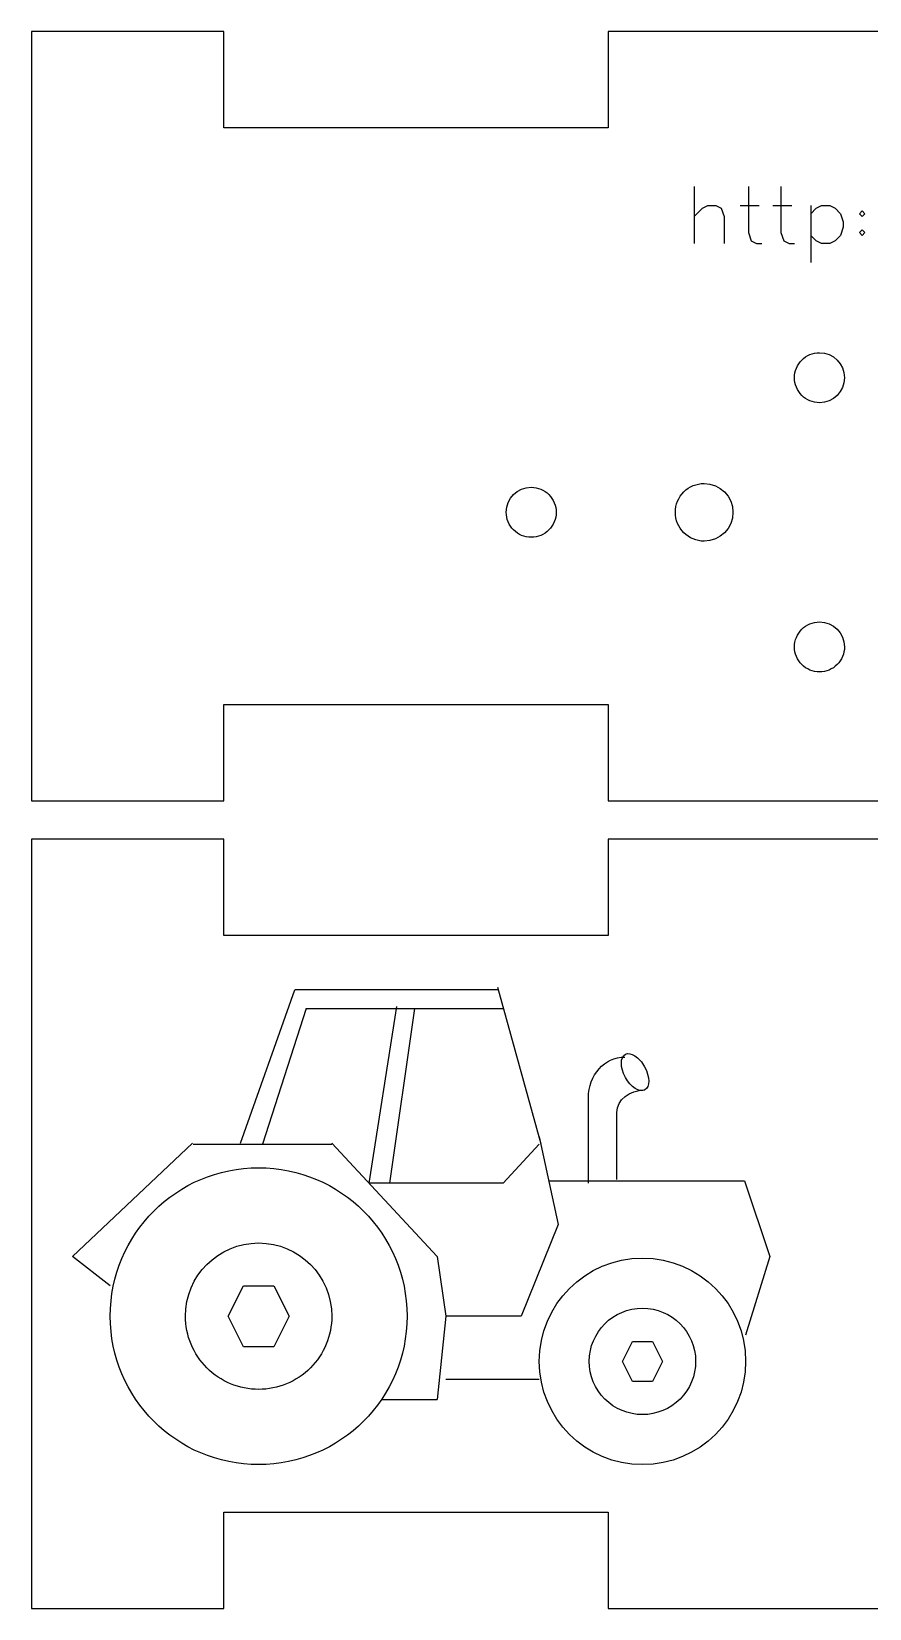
# Model space of a CAD drawing. Extents: x 87 to 257, y -442 to -192.
# Drawn here: x 87.3 to 130.9, y -274.2 to -192.2 of the extents above; entities that cross this region are included whole.
import ezdxf

# ---------------------------------------------------------------- set-up
doc = ezdxf.new("R2010")
doc.units = 0
doc.layers.add('Edges_-_Cut', color=7, linetype='CONTINUOUS')
doc.layers.add('Edges_-_Etch', color=7, linetype='CONTINUOUS')

msp = doc.modelspace()

# ---------------------------------------------------------------- linework, layer by layer
at = {"layer": 'Edges_-_Cut', "color": 7}
for p, q in [((87.309192, -192.19443), (87.309192, -197.194505)), ((87.309206, -192.19443), (87.309192, -192.19443)), ((97.309906, -192.19443), (87.309206, -192.19443)), ((97.309906, -197.194505), (97.309906, -192.19443)), ((137.309945, -192.19443), (117.309649, -192.19443)), ((117.309649, -192.19443), (117.309649, -197.194505)), ((87.309192, -197.194505), (87.309192, -227.194389)), ((117.309649, -197.194505), (97.309906, -197.194505)), ((128.309686, -208.894592), (128.309686, -208.894592)), ((113.309465, -215.894493), (113.309465, -215.894493)), ((122.309709, -215.694398), (122.309709, -215.694398)), ((128.309686, -222.894366), (128.309686, -222.894366)), ((87.309192, -227.194389), (87.309192, -232.194463)), ((97.309906, -232.194463), (97.309906, -227.194389)), ((97.309906, -227.194389), (117.309649, -227.194389)), ((117.309649, -227.194389), (117.309649, -232.194463)), ((87.309192, -232.194463), (87.309757, -232.194463)), ((87.309757, -232.194463), (97.309906, -232.194463)), ((117.309649, -232.194463), (137.309945, -232.194463)), ((87.30908, -234.194366), (87.30908, -239.19444)), ((87.309617, -234.194366), (87.30908, -234.194366)), ((97.309766, -234.194366), (87.309617, -234.194366)), ((97.309766, -239.19444), (97.309766, -234.194366)), ((137.309827, -234.194366), (117.309528, -234.194366)), ((117.309528, -234.194366), (117.309528, -239.19444)), ((87.30908, -239.19444), (87.30908, -269.194324)), ((117.309528, -239.19444), (97.309766, -239.19444)), ((87.30908, -269.194324), (87.30908, -269.194324)), ((87.30908, -269.194324), (87.30908, -274.194399)), ((97.309766, -274.194399), (97.309766, -269.194324)), ((97.309766, -269.194324), (117.309528, -269.194324)), ((117.309528, -269.194324), (117.309528, -274.194399)), ((87.30908, -274.194399), (97.309766, -274.194399)), ((117.309528, -274.194399), (137.309827, -274.194399))]:
    msp.add_line(p, q, dxfattribs=at)
for points in [[(127.390323, -209.275161), (127.634182, -209.031404), (127.964889, -208.894508), (128.309686, -208.894592)], [(128.309686, -208.894592), (129.027477, -208.894721), (129.609328, -209.476576), (129.609452, -210.194366)], [(127.00937, -210.194366), (127.00943, -209.849569), (127.146463, -209.518919), (127.390323, -209.275161)], [(127.390323, -211.113571), (127.146463, -210.869814), (127.00943, -210.539163), (127.00937, -210.194366)], [(129.609452, -210.194366), (129.609328, -210.912157), (129.027477, -211.494012), (128.309686, -211.494141)], [(128.309686, -211.494141), (127.964889, -211.494225), (127.634182, -211.357329), (127.390323, -211.113571)], [(112.009702, -217.194239), (112.009842, -216.476461), (112.591686, -215.894624), (113.309465, -215.894493)], [(113.309465, -215.894493), (113.654258, -215.894408), (113.984961, -216.0313), (114.22882, -216.275052)], [(114.22882, -216.275052), (114.472679, -216.518803), (114.609717, -216.849447), (114.609784, -217.194239)], [(120.8093, -217.194239), (120.809342, -216.796371), (120.967452, -216.414819), (121.248841, -216.133537)], [(121.248841, -216.133537), (121.530229, -215.852255), (121.911841, -215.694289), (122.309709, -215.694398)], [(122.309709, -215.694398), (123.138018, -215.694477), (123.809478, -216.36593), (123.809565, -217.194239)], [(112.390269, -218.113595), (112.146514, -217.869738), (112.009619, -217.539034), (112.009702, -217.194239)], [(114.609784, -217.194239), (114.609866, -217.53913), (114.472895, -217.869918), (114.22902, -218.113792)], [(121.248831, -218.25496), (120.967441, -217.973672), (120.809335, -217.592112), (120.8093, -217.194239)], [(123.809565, -217.194239), (123.809494, -218.022559), (123.138029, -218.69403), (122.309709, -218.694109)], [(113.309465, -218.49455), (112.964671, -218.494487), (112.634024, -218.357453), (112.390269, -218.113595)], [(114.22902, -218.113792), (113.985145, -218.357666), (113.654355, -218.494635), (113.309465, -218.49455)], [(122.309709, -218.694109), (121.911836, -218.694218), (121.53022, -218.536248), (121.248831, -218.25496)], [(127.390323, -223.274936), (127.634182, -223.031178), (127.964889, -222.894282), (128.309686, -222.894366)], [(128.309686, -222.894366), (129.027477, -222.894495), (129.609328, -223.47635), (129.609452, -224.194141)], [(127.00937, -224.194141), (127.00943, -223.849344), (127.146463, -223.518693), (127.390323, -223.274936)], [(127.390133, -225.113692), (127.146258, -224.869819), (127.009287, -224.539031), (127.00937, -224.194141)], [(129.609452, -224.194141), (129.609534, -224.538935), (129.472639, -224.86964), (129.228883, -225.113498)], [(128.309686, -225.494451), (127.964796, -225.494535), (127.634008, -225.357566), (127.390133, -225.113692)], [(129.228883, -225.113498), (128.985128, -225.357355), (128.654481, -225.494389), (128.309686, -225.494451)]]:
    msp.add_open_spline(points, degree=3, dxfattribs=at)
at = {"layer": 'Edges_-_Etch', "color": 7}
for p, q in [((121.792179, -200.255064), (121.792179, -203.21693)), ((124.613012, -200.255064), (124.613012, -202.652768)), ((126.30551, -200.255064), (126.30551, -202.652768)), ((121.792179, -201.806496), (122.215303, -201.383388)), ((122.215303, -201.383388), (122.497387, -201.242334)), ((122.497387, -201.242334), (122.920512, -201.242334)), ((122.920512, -201.242334), (123.202596, -201.383388)), ((123.202596, -201.383388), (123.343636, -201.806496)), ((124.189888, -201.242334), (125.177177, -201.242334)), ((125.882386, -201.242334), (126.869675, -201.242334)), ((127.856968, -201.242334), (127.856968, -204.204228)), ((127.856968, -201.66547), (128.139052, -201.383388)), ((128.139052, -201.383388), (128.421133, -201.242334)), ((128.421133, -201.242334), (128.844257, -201.242334)), ((128.844257, -201.242334), (129.126341, -201.383388)), ((129.126341, -201.383388), (129.408425, -201.66547)), ((129.408425, -201.66547), (129.549466, -202.088605)), ((130.536758, -201.524415), (130.395718, -201.66547)), ((130.395718, -201.66547), (130.536758, -201.806496)), ((130.677799, -201.66547), (130.536758, -201.524415)), ((130.536758, -201.806496), (130.677799, -201.66547)), ((123.343636, -201.806496), (123.343636, -203.21693)), ((129.549466, -202.370686), (129.408425, -202.793794)), ((129.549466, -202.088605), (129.549466, -202.370686)), ((130.536758, -202.511713), (130.395718, -202.652768)), ((130.677799, -202.652768), (130.536758, -202.511713)), ((124.613012, -202.652768), (124.754053, -203.075875)), ((124.754053, -203.075875), (125.036137, -203.21693)), ((125.036137, -203.21693), (125.318221, -203.21693)), ((126.30551, -202.652768), (126.446551, -203.075875)), ((126.446551, -203.075875), (126.728635, -203.21693)), ((126.728635, -203.21693), (127.010719, -203.21693)), ((128.139052, -203.075875), (127.856968, -202.793794)), ((128.421133, -203.21693), (128.139052, -203.075875)), ((128.844257, -203.21693), (128.421133, -203.21693)), ((129.126341, -203.075875), (128.844257, -203.21693)), ((129.408425, -202.793794), (129.126341, -203.075875)), ((130.395718, -202.652768), (130.536758, -202.793794)), ((130.536758, -202.793794), (130.677799, -202.652768)), ((113.831875, -250.044962), (111.572302, -241.897489)), ((98.186327, -249.994924), (101.017324, -242.017829)), ((111.572302, -242.017829), (101.017324, -242.017829)), ((101.600155, -243.001317), (99.326598, -250.044962)), ((101.600155, -243.001317), (111.878435, -243.001317)), ((106.294812, -242.885041), (104.867171, -252.074197)), ((107.238602, -243.001317), (105.943792, -252.074197)), ((119.212352, -246.032666), (119.212346, -246.032666)), ((116.289037, -252.074197), (116.289037, -247.626798)), ((117.766352, -251.893913), (117.766352, -248.397264)), ((89.433561, -255.889107), (95.678755, -249.994924)), ((95.719231, -250.044962), (102.933604, -250.044962)), ((108.414933, -255.889107), (102.933604, -249.994924)), ((113.728116, -250.044962), (111.846055, -252.074197)), ((113.728116, -249.671893), (114.714951, -254.230008)), ((111.846055, -252.074197), (104.867171, -252.074197)), ((114.221528, -251.95095), (124.401572, -251.95095)), ((124.401572, -251.95095), (125.727658, -255.889107)), ((114.714951, -254.230008), (112.787639, -258.99533)), ((91.405769, -257.4091), (89.433561, -255.889107)), ((108.414933, -255.889107), (108.862726, -258.994906)), ((125.727658, -255.889107), (124.468534, -259.977012)), ((97.540945, -258.994963), (98.333873, -257.4091)), ((98.333873, -257.4091), (99.9201, -257.4091)), ((99.9201, -257.4091), (100.713029, -258.994963)), ((98.333873, -260.581165), (97.540945, -258.994963)), ((100.713029, -258.994963), (99.9201, -260.581165)), ((102.933604, -258.994906), (102.933604, -258.994906)), ((106.84858, -258.994906), (106.84858, -258.994906)), ((108.862726, -258.994906), (108.414933, -263.321288)), ((112.787639, -258.99533), (108.862726, -258.99533)), ((99.9201, -260.581165), (98.333873, -260.581165)), ((118.060343, -261.346523), (118.579149, -260.308538)), ((118.579149, -260.308538), (119.617501, -260.308538)), ((119.617501, -260.308538), (120.136308, -261.346523)), ((118.579149, -262.384508), (118.060343, -261.346523)), ((120.136308, -261.346523), (119.617501, -262.384508)), ((121.866031, -261.346467), (121.866031, -261.346467)), ((124.468534, -261.346467), (124.468534, -261.346467)), ((108.862726, -262.269333), (113.728116, -262.269333)), ((119.617501, -262.384508), (118.579149, -262.384508)), ((105.523225, -263.321288), (108.414933, -263.321288))]:
    msp.add_line(p, q, dxfattribs=at)
for points in [[(116.289037, -247.626798), (116.289037, -246.462998), (117.132743, -245.521025), (118.175143, -245.521025)], [(118.2118, -246.577185), (117.933541, -246.065844), (117.931898, -245.529425), (118.208131, -245.378982)], [(118.208131, -245.378982), (118.340821, -245.306765), (118.521166, -245.335063), (118.709494, -245.457653)], [(118.709494, -245.457653), (118.897822, -245.580242), (119.078706, -245.787081), (119.212352, -246.032666)], [(119.216015, -247.230925), (118.93969, -247.38128), (118.490089, -247.088592), (118.2118, -246.577185)], [(119.212346, -246.032666), (119.490637, -246.544034), (119.49228, -247.080496), (119.216015, -247.230925)], [(117.766352, -248.397293), (117.766352, -247.752274), (118.413939, -247.23053), (119.213861, -247.23053)], [(91.405769, -258.994906), (91.405771, -254.730493), (94.862761, -251.273504), (99.127175, -251.273504)], [(99.127175, -251.273504), (103.391588, -251.273504), (106.848579, -254.730493), (106.84858, -258.994906)], [(95.320745, -258.994906), (95.320752, -256.892679), (97.024947, -255.188491), (99.127175, -255.188491)], [(99.127175, -255.188491), (101.229402, -255.188491), (102.933597, -256.892679), (102.933604, -258.994906)], [(113.728111, -261.346467), (113.728112, -258.380582), (116.132437, -255.976258), (119.098322, -255.976258)], [(119.098322, -255.976258), (122.064208, -255.976258), (124.468533, -258.380582), (124.468534, -261.346467)], [(99.127175, -266.716309), (94.862761, -266.716309), (91.405771, -263.25932), (91.405769, -258.994906)], [(96.435617, -261.686468), (95.721773, -260.972621), (95.320741, -260.004437), (95.320745, -258.994906)], [(106.84858, -258.994906), (106.848579, -263.25932), (103.391588, -266.716309), (99.127175, -266.716309)], [(102.933604, -258.994906), (102.933608, -260.004437), (102.532576, -260.972621), (101.818732, -261.686468)], [(116.330611, -261.346467), (116.330619, -259.817908), (117.569763, -258.578769), (119.098322, -258.57877)], [(119.098322, -258.57877), (120.626881, -258.578771), (121.866023, -259.817909), (121.866031, -261.346467)], [(119.098322, -266.716676), (116.132437, -266.716676), (113.728112, -264.312352), (113.728111, -261.346467)], [(117.14125, -263.303543), (116.622203, -262.784494), (116.330608, -262.080512), (116.330611, -261.346467)], [(124.468534, -261.346467), (124.468533, -264.312352), (122.064208, -266.716676), (119.098322, -266.716676)], [(121.866031, -261.346467), (121.866035, -262.080511), (121.574439, -262.784493), (121.055393, -263.303542)], [(99.127175, -262.80135), (98.117644, -262.80135), (97.149462, -262.400315), (96.435617, -261.686468)], [(101.818732, -261.686468), (101.104887, -262.400315), (100.136705, -262.80135), (99.127175, -262.80135)], [(119.098322, -264.114192), (118.364277, -264.114192), (117.660297, -263.822593), (117.14125, -263.303543)], [(121.055393, -263.303542), (120.536347, -263.822592), (119.832367, -264.114191), (119.098322, -264.114192)]]:
    msp.add_open_spline(points, degree=3, dxfattribs=at)

doc.saveas('drawing.dxf')
